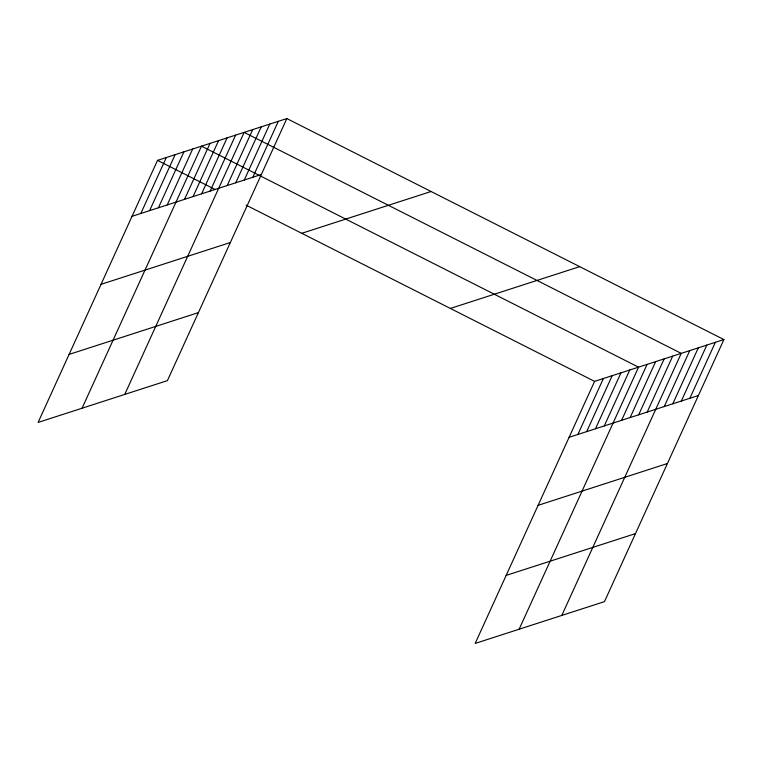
<?xml version="1.0" encoding="UTF-8"?>
<svg xmlns="http://www.w3.org/2000/svg" width="762" height="762" viewBox="0 0 762 762"><rect width="100%" height="100%" fill="white"/><g stroke="black" fill="none" stroke-linecap="round" stroke-linejoin="round"><path stroke-width="1.14" d="M286.836 118.567L157.524 160.372L38.1 422.434L167.411 380.629L286.836 118.567L723.9 339.566L604.476 601.628L475.164 643.433L594.589 381.371L723.9 339.566M140.827 213.465L166.316 157.534M149.619 210.626L175.117 154.686M158.42 207.778L183.909 151.848M167.211 204.94L192.7 149M82.067 408.222L201.492 146.161L638.556 367.16L519.132 629.212M184.537 199.339L210.026 143.399M193.072 196.577L218.561 140.646M201.606 193.815L227.095 137.884M210.141 191.062L235.629 135.122M124.739 394.421L244.164 132.369L681.228 353.368L561.804 615.42M227.209 185.537L252.698 129.607M235.744 182.785L261.233 126.844M244.278 180.023L269.767 124.092M252.813 177.27L278.301 121.329M577.891 434.464L603.38 378.533M586.683 431.625L612.172 375.685M595.474 428.777L620.963 372.847M604.266 425.939L629.764 369.999M621.601 420.338L647.09 364.398M630.136 417.576L655.625 361.636M638.67 414.814L664.159 358.883M647.205 412.061L672.694 356.121M664.274 406.537L689.762 350.606M672.808 403.784L698.297 347.843M681.342 401.022L706.831 345.091M689.877 398.259L715.366 342.328M132.036 216.313L261.347 174.508M101.041 284.331L230.353 242.526M301.762 233.305L431.073 191.5M69.094 354.406L198.415 312.611M450.361 308.439L579.672 266.643M569.1 437.302L698.411 395.507M538.096 505.33L667.407 463.525M506.159 575.405L635.47 533.61M157.524 160.372L215.217 189.548M246.126 205.168L594.589 381.371"/></g></svg>
